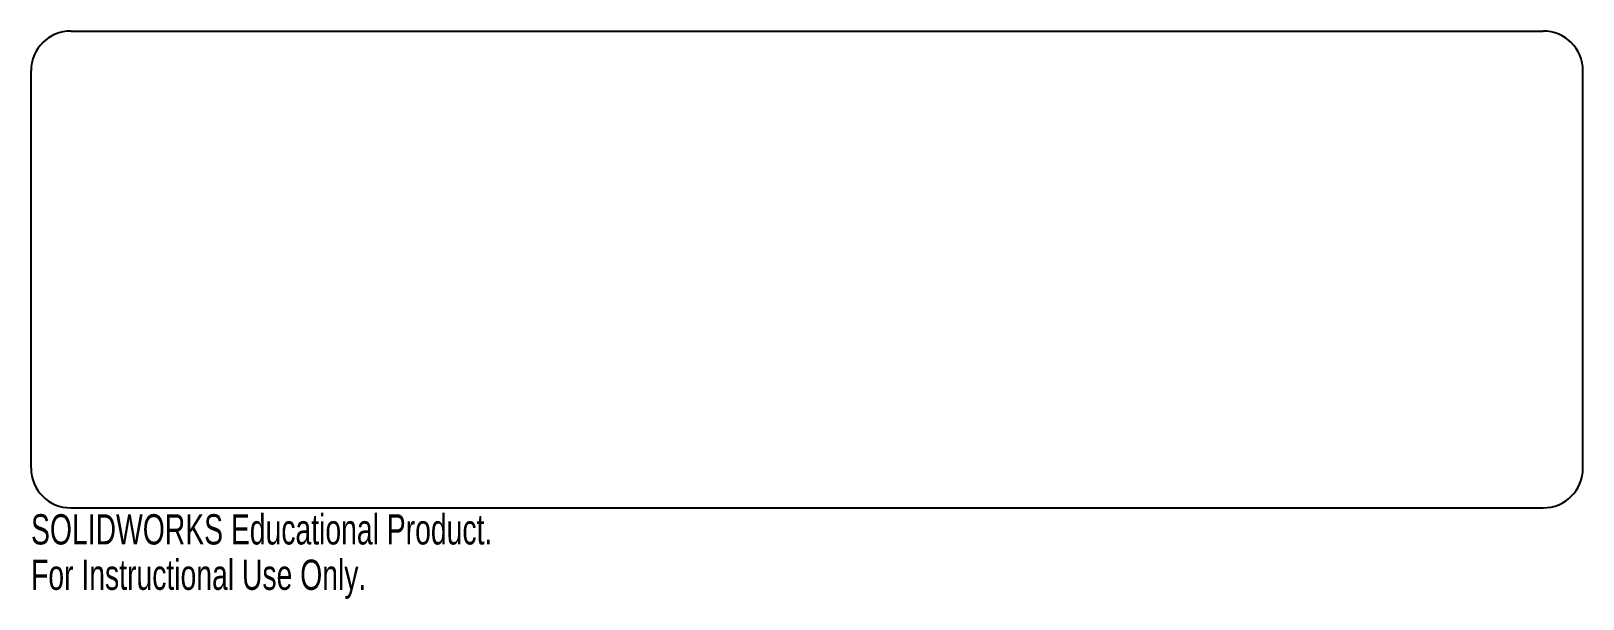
# Model space of a CAD drawing. Header units: inches. Extents: x 0 to 9.76, y -0.57 to 3.
import ezdxf

# ---------------------------------------------------------------- set-up
doc = ezdxf.new("R2010")
doc.units = ezdxf.units.IN
doc.header["$MEASUREMENT"] = 0
doc.styles.add('SLDTEXTSTYLE0', font='TXT', dxfattribs={"width": 0.7})

msp = doc.modelspace()

# ---------------------------------------------------------------- linework, layer by layer
at = {"color": 7, "linetype": 'Continuous'}
for p, q in [((0.25, 3), (9.51, 3)), ((0, 0.25), (0, 2.75)), ((9.76, 0.25), (9.76, 2.75)), ((0.25, 0), (9.51, 0))]:
    msp.add_line(p, q, dxfattribs=at)
for centre, start, end in [((0.25, 2.75), 90, 180), ((9.51, 2.75), 0, 90), ((0.25, 0.25), 180, 270), ((9.51, 0.25), 270, 0)]:
    msp.add_arc(centre, 0.25, start, end, dxfattribs=at)

# ---------------------------------------------------------------- texts
at = {"color": 7, "linetype": 'Continuous', "char_height": 0.1903, "attachment_point": 1, "style": 'SLDTEXTSTYLE0'}
for s, insert in [('SOLIDWORKS Educational Product.', (0, -0.0401)), ('For Instructional Use Only.', (0, -0.3256))]:
    msp.add_mtext(s, dxfattribs=dict(at, insert=insert))

doc.saveas('drawing.dxf')
